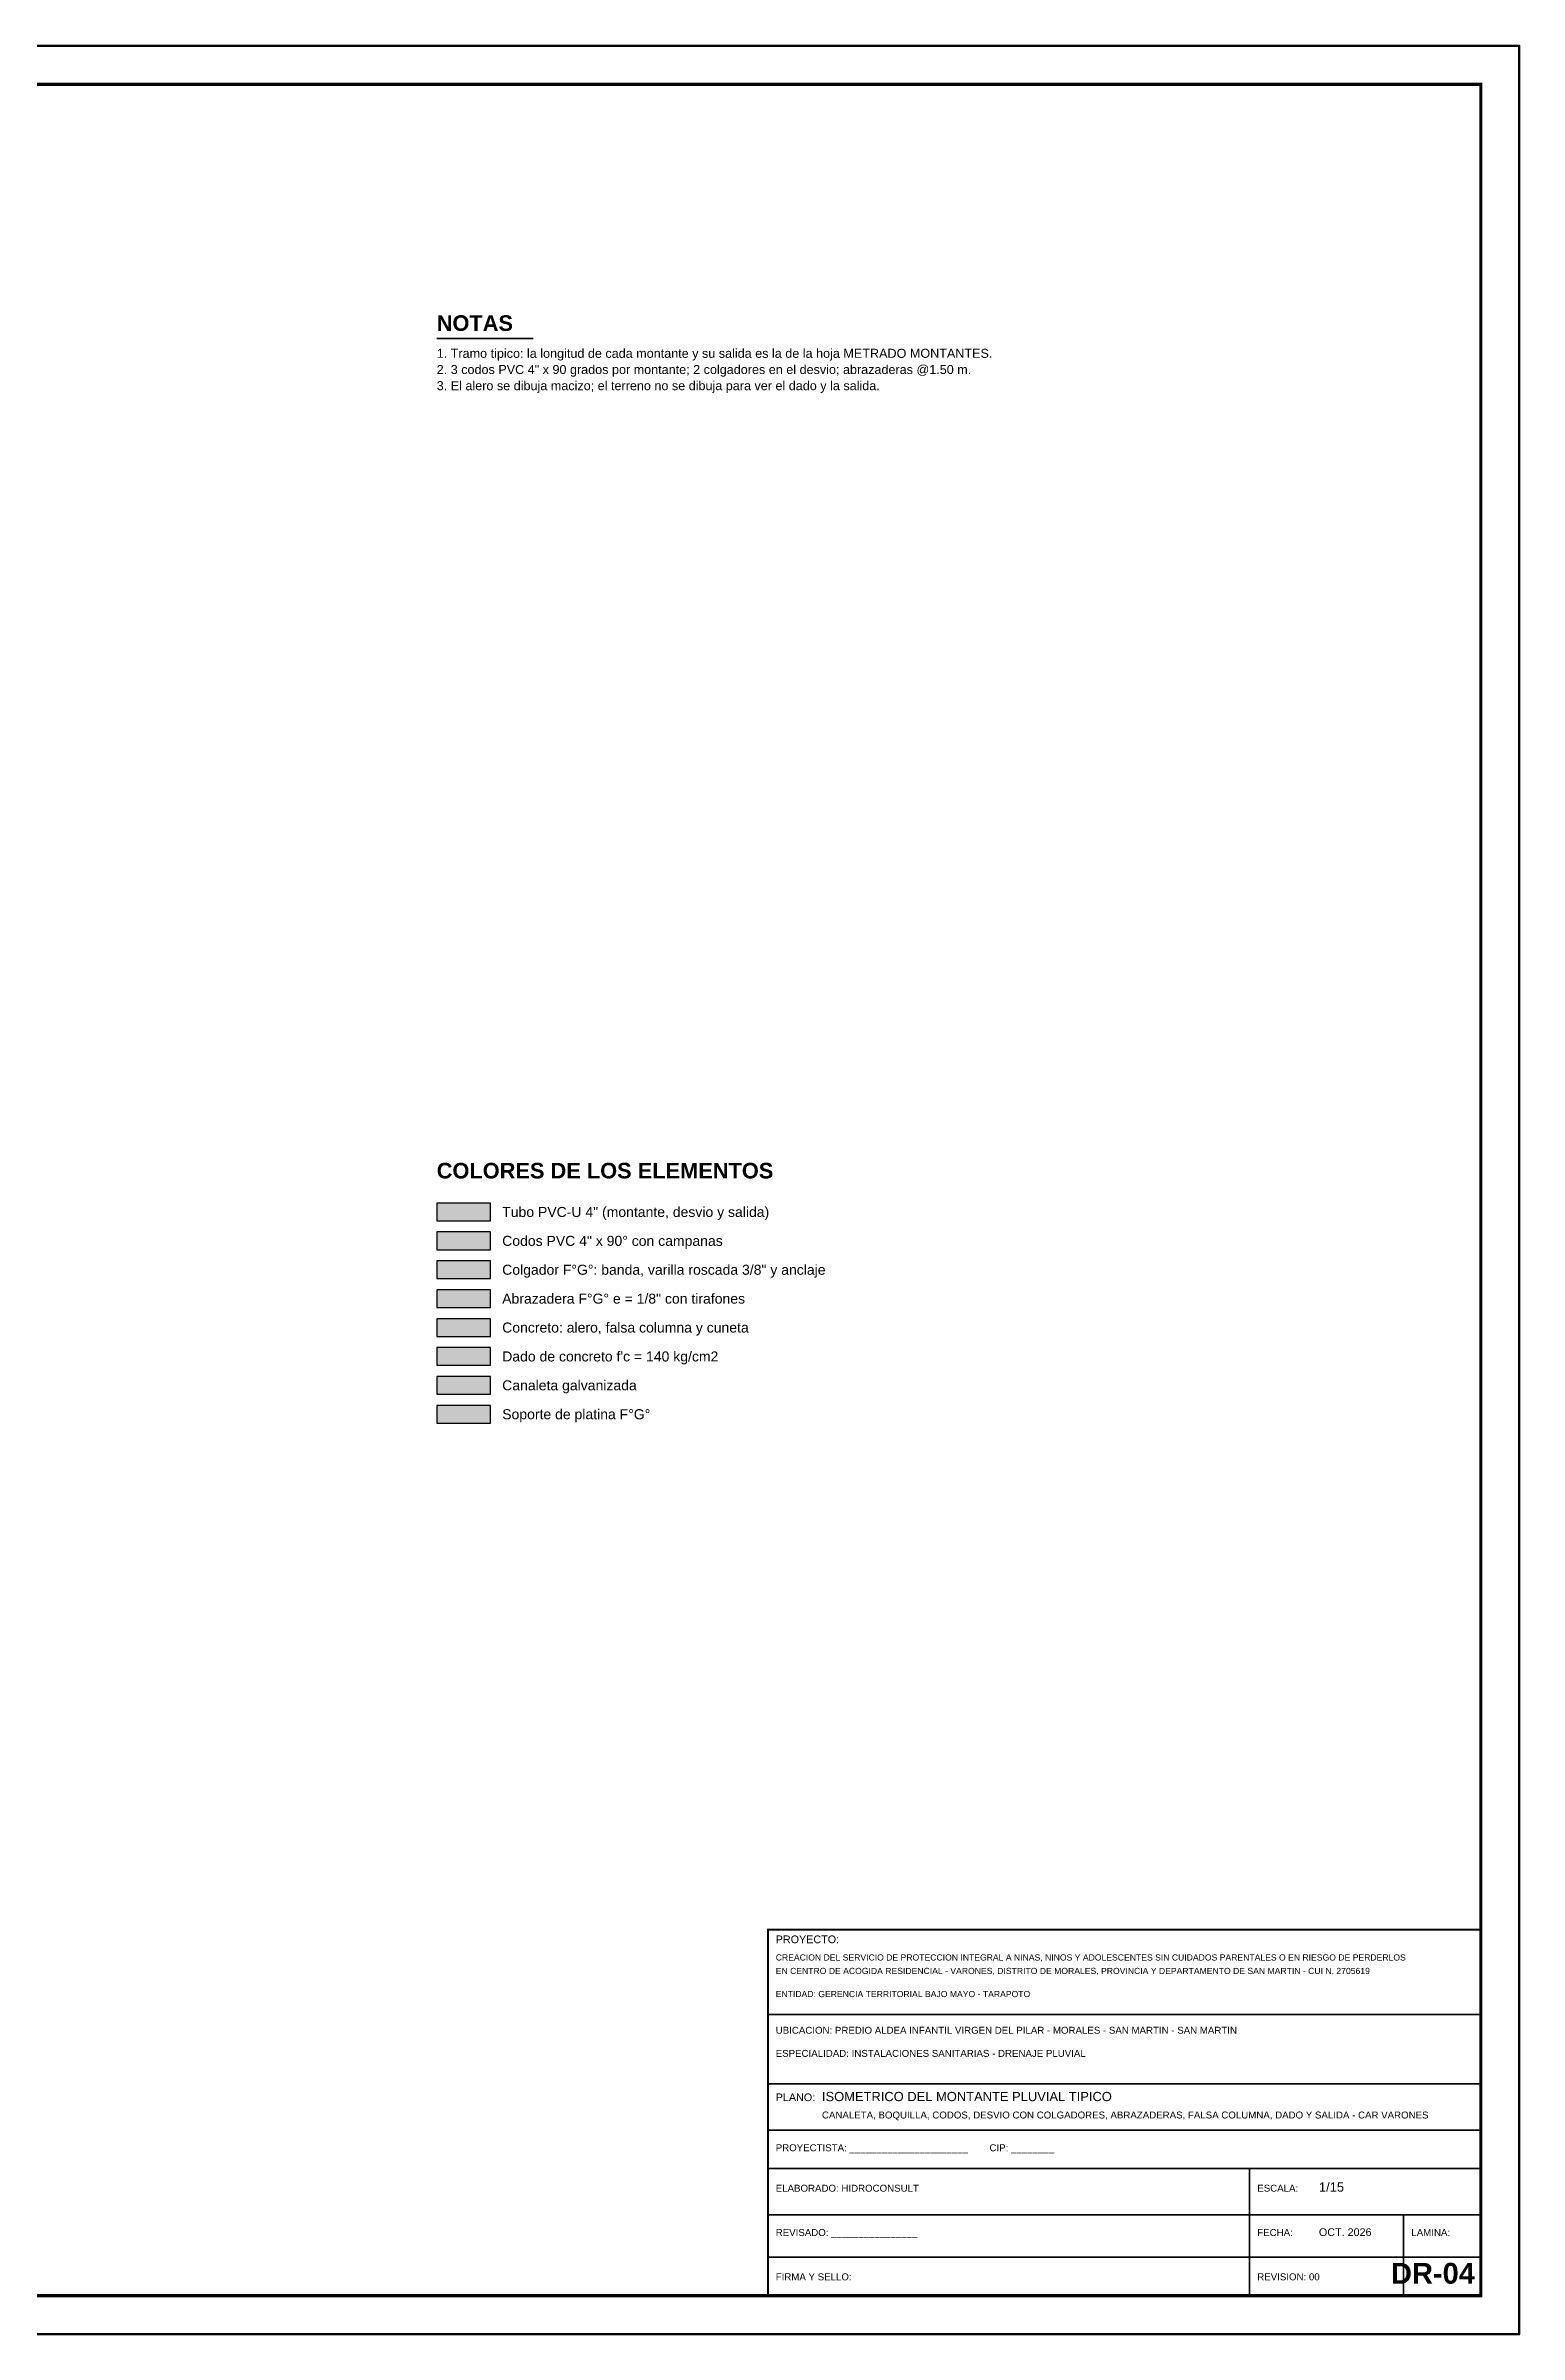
# Model space of a CAD drawing. Header units: metres. Extents: x 0 to 24.2, y -20 to 5.6.
# Drawn here: x 16.88 to 22.62, y -20 to -11.09 of the extents above; entities that cross this region are included whole.
import ezdxf
from ezdxf.enums import TextEntityAlignment as Align

# ---------------------------------------------------------------- set-up
doc = ezdxf.new("R2010")
doc.units = ezdxf.units.M
doc.header["$LTSCALE"] = 0.25
for name, color, linetype in [('LEYENDA', 7, 'CONTINUOUS'), ('ROTULO-TEXTO', 7, 'CONTINUOUS'), ('TEXTOS-NOTAS', 7, 'CONTINUOUS')]:
    doc.layers.add(name, color=color, linetype=linetype)
for name, color, linetype, lineweight in [('MARCO', 7, 'CONTINUOUS', 50), ('ROTULO', 7, 'CONTINUOUS', 35), ('TITULOS', 160, 'CONTINUOUS', 35)]:
    doc.layers.add(name, color=color, linetype=linetype, lineweight=lineweight)
doc.styles.get("Standard").update_dxf_attribs({"font": 'arial.ttf'})
doc.styles.add('TITULOS', font='arialbd.ttf')

msp = doc.modelspace()

# ---------------------------------------------------------------- linework, layer by layer
at = {"layer": 'LEYENDA'}
for points in [[(18.4, -15.665), (18.61, -15.665), (18.61, -15.596), (18.4, -15.596)], [(18.4, -15.7775), (18.61, -15.7775), (18.61, -15.7085), (18.4, -15.7085)], [(18.4, -15.89), (18.61, -15.89), (18.61, -15.821), (18.4, -15.821)], [(18.4, -16.0025), (18.61, -16.0025), (18.61, -15.9335), (18.4, -15.9335)], [(18.4, -16.115), (18.61, -16.115), (18.61, -16.046), (18.4, -16.046)], [(18.4, -16.2275), (18.61, -16.2275), (18.61, -16.1585), (18.4, -16.1585)], [(18.4, -16.34), (18.61, -16.34), (18.61, -16.271), (18.4, -16.271)], [(18.4, -16.4525), (18.61, -16.4525), (18.61, -16.3835), (18.4, -16.3835)]]:
    msp.add_lwpolyline(points, close=True, dxfattribs=at)
at = {"layer": 'LEYENDA', "true_color": 0xb4d6f6}
msp.add_solid([(18.4, -15.665), (18.61, -15.665), (18.4, -15.596), (18.61, -15.596)], dxfattribs=at)
at = {"layer": 'LEYENDA', "true_color": 0x3c64be}
msp.add_solid([(18.4, -15.7775), (18.61, -15.7775), (18.4, -15.7085), (18.61, -15.7085)], dxfattribs=at)
at = {"layer": 'LEYENDA', "true_color": 0xec9632}
msp.add_solid([(18.4, -15.89), (18.61, -15.89), (18.4, -15.821), (18.61, -15.821)], dxfattribs=at)
at = {"layer": 'LEYENDA', "true_color": 0xd64646}
msp.add_solid([(18.4, -16.0025), (18.61, -16.0025), (18.4, -15.9335), (18.61, -15.9335)], dxfattribs=at)
at = {"layer": 'LEYENDA', "true_color": 0xdcdcd6}
msp.add_solid([(18.4, -16.115), (18.61, -16.115), (18.4, -16.046), (18.61, -16.046)], dxfattribs=at)
at = {"layer": 'LEYENDA', "true_color": 0xbabab6}
msp.add_solid([(18.4, -16.2275), (18.61, -16.2275), (18.4, -16.1585), (18.61, -16.1585)], dxfattribs=at)
at = {"layer": 'LEYENDA', "true_color": 0xc8cfd8}
msp.add_solid([(18.4, -16.34), (18.61, -16.34), (18.4, -16.271), (18.61, -16.271)], dxfattribs=at)
at = {"layer": 'LEYENDA', "true_color": 0x92a0b2}
msp.add_solid([(18.4, -16.4525), (18.61, -16.4525), (18.4, -16.3835), (18.61, -16.3835)], dxfattribs=at)
at = {"layer": 'MARCO'}
msp.add_lwpolyline([(10, -20), (22.615, -20), (22.615, -11.09), (10, -11.09)], close=True, dxfattribs=at)
at = {"layer": 'MARCO', "const_width": 0.012}
msp.add_lwpolyline([(10.375, -19.85), (22.465, -19.85), (22.465, -11.24), (10.375, -11.24)], close=True, dxfattribs=at)
at = {"layer": 'ROTULO'}
for p, q in [((19.69, -18.755), (22.465, -18.755)), ((19.69, -19.025), (22.465, -19.025)), ((19.69, -19.205), (22.465, -19.205)), ((19.69, -19.355), (22.465, -19.355)), ((21.565, -19.355), (21.565, -19.85)), ((19.69, -19.535), (22.465, -19.535)), ((22.165, -19.535), (22.165, -19.85)), ((19.69, -19.7), (22.465, -19.7))]:
    msp.add_line(p, q, dxfattribs=at)
at = {"layer": 'ROTULO', "const_width": 0.0075}
msp.add_lwpolyline([(19.69, -19.85), (22.465, -19.85), (22.465, -18.425), (19.69, -18.425)], close=True, dxfattribs=at)
at = {"layer": 'TITULOS'}
msp.add_line((18.4, -12.23), (18.775, -12.23), dxfattribs=at)

# ---------------------------------------------------------------- texts
at = {"layer": 'LEYENDA'}
for s, p in [('Tubo PVC-U 4" (montante, desvio y salida)', (18.655, -15.6305)), ('Codos PVC 4" x 90° con campanas', (18.655, -15.743)), ('Colgador F°G°: banda, varilla roscada 3/8" y anclaje', (18.655, -15.8555)), ('Abrazadera F°G° e = 1/8" con tirafones', (18.655, -15.968)), ('Concreto: alero, falsa columna y cuneta', (18.655, -16.0805)), ("Dado de concreto f'c = 140 kg/cm2", (18.655, -16.193)), ('Canaleta galvanizada', (18.655, -16.3055)), ('Soporte de platina F°G°', (18.655, -16.418))]:
    msp.add_text(s, height=0.039, dxfattribs=at).set_placement(p, align=Align.MIDDLE_LEFT)
at = {"layer": 'ROTULO-TEXTO'}
for s, height, p in [('CREACION DEL SERVICIO DE PROTECCION INTEGRAL A NINAS, NINOS Y ADOLESCENTES SIN CUIDADOS PARENTALES O EN RIESGO DE PERDERLOS', 0.024, (19.72, -18.545)), ('PROYECTO:', 0.03, (19.72, -18.4775)), ('EN CENTRO DE ACOGIDA RESIDENCIAL - VARONES, DISTRITO DE MORALES, PROVINCIA Y DEPARTAMENTO DE SAN MARTIN - CUI N. 2705619', 0.024, (19.72, -18.5975)), ('ENTIDAD: GERENCIA TERRITORIAL BAJO MAYO - TARAPOTO', 0.024, (19.72, -18.6875)), ('UBICACION: PREDIO ALDEA INFANTIL VIRGEN DEL PILAR - MORALES - SAN MARTIN - SAN MARTIN', 0.027, (19.72, -18.83)), ('ESPECIALIDAD: INSTALACIONES SANITARIAS - DRENAJE PLUVIAL', 0.027, (19.72, -18.92)), ('PLANO:', 0.03, (19.72, -19.0925)), ('ISOMETRICO DEL MONTANTE PLUVIAL TIPICO', 0.036, (19.9, -19.0925)), ('CANALETA, BOQUILLA, CODOS, DESVIO CON COLGADORES, ABRAZADERAS, FALSA COLUMNA, DADO Y SALIDA - CAR VARONES', 0.027, (19.9, -19.16)), ('PROYECTISTA: ______________________        CIP: ________', 0.027, (19.72, -19.2875)), ('ELABORADO: HIDROCONSULT', 0.027, (19.72, -19.445)), ('ESCALA:', 0.027, (21.595, -19.445)), ('1/15', 0.036, (21.835, -19.445)), ('REVISADO: ________________', 0.027, (19.72, -19.6175)), ('FECHA:', 0.027, (21.595, -19.6175)), ('OCT. 2026', 0.03, (21.835, -19.6175)), ('LAMINA:', 0.027, (22.195, -19.6175)), ('FIRMA Y SELLO:', 0.027, (19.72, -19.79)), ('REVISION: 00', 0.027, (21.595, -19.79))]:
    msp.add_text(s, height=height, dxfattribs=at).set_placement(p)
at = {"layer": 'TEXTOS-NOTAS'}
for s, p in [('1. Tramo tipico: la longitud de cada montante y su salida es la de la hoja METRADO MONTANTES.', (18.4, -12.305)), ('2. 3 codos PVC 4" x 90 grados por montante; 2 colgadores en el desvio; abrazaderas @1.50 m.', (18.4, -12.368)), ('3. El alero se dibuja macizo; el terreno no se dibuja para ver el dado y la salida.', (18.4, -12.431))]:
    msp.add_text(s, height=0.0351, dxfattribs=at).set_placement(p)
at = {"layer": 'TITULOS', "style": 'TITULOS'}
for s, p in [('NOTAS', (18.4, -12.2)), ('COLORES DE LOS ELEMENTOS', (18.4, -15.5))]:
    msp.add_text(s, height=0.06075, dxfattribs=at).set_placement(p)
msp.add_text('DR-04', height=0.081, dxfattribs=at).set_placement((22.4425, -19.8275), align=Align.BOTTOM_RIGHT)

doc.saveas('drawing.dxf')
